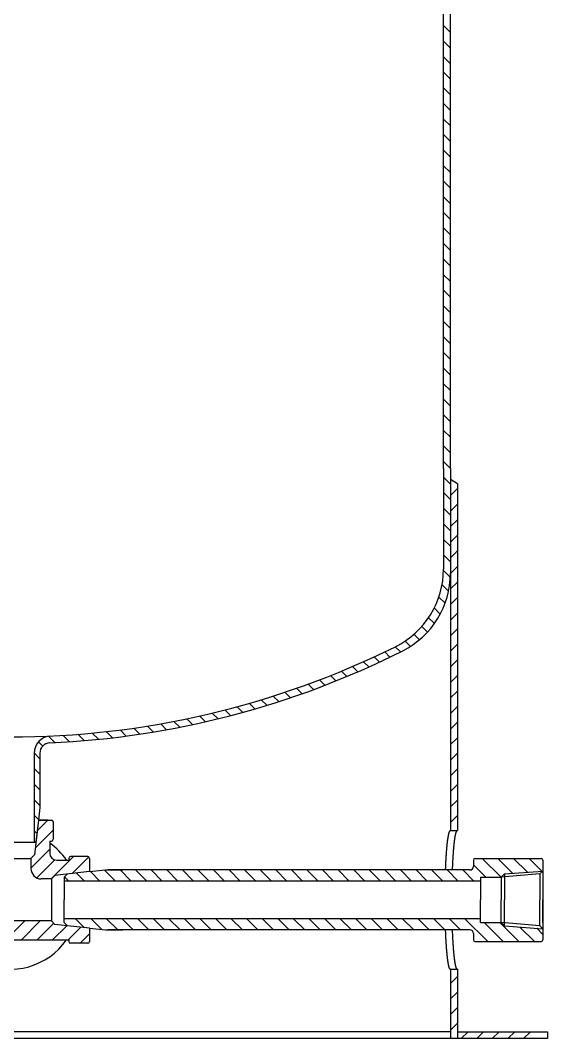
# Model space of a CAD drawing. Extents: x -205 to 175, y -979 to 175.
# Drawn here: x 3 to 155, y -923 to -629.3 of the extents above; entities that cross this region are included whole.
import ezdxf

# ---------------------------------------------------------------- set-up
doc = ezdxf.new("R2010")
doc.units = 0
doc.layers.get('0').update_dxf_attribs({"linetype": 'CONTINUOUS'})

# ---------------------------------------------------------------- blocks, each defined once
blk = doc.blocks.new('*X1')
at = {"color": 0, "linetype": 'CONTINUOUS'}
for p, q in [((127, -632.83), (125, -630.83)), ((127, -637.32), (125, -635.32)), ((127, -641.81), (125, -639.81)), ((127, -646.3), (125, -644.3)), ((127, -650.79), (125, -648.79)), ((127, -655.28), (125, -653.28)), ((127, -659.77), (125, -657.77)), ((127, -664.26), (125, -662.26)), ((127, -668.75), (125, -666.75)), ((127, -673.24), (125, -671.24)), ((127, -677.73), (125, -675.73)), ((127, -682.22), (125, -680.22)), ((127, -686.71), (125, -684.71)), ((127, -691.2), (125, -689.2)), ((127, -695.69), (125, -693.69)), ((127, -700.18), (125, -698.18)), ((127, -704.67), (125, -702.67)), ((127, -709.16), (125, -707.16)), ((127, -713.65), (125, -711.65)), ((127, -718.14), (125, -716.14)), ((127, -722.63), (125, -720.63)), ((127, -727.12), (125, -725.12)), ((127, -731.61), (125, -729.61)), ((127, -736.1), (125, -734.1)), ((127, -740.59), (125, -738.59)), ((127, -745.08), (125, -743.08)), ((127, -749.57), (125, -747.57)), ((127, -754.06), (125, -752.06)), ((127, -758.55), (125, -756.55)), ((127, -763.04), (125, -761.04)), ((127, -767.53), (125, -765.53)), ((127, -772.02), (125, -770.02)), ((127, -776.51), (125, -774.51)), ((127, -781.01), (125, -779.01)), ((127, -785.5), (125, -783.5)), ((126.97, -789.96), (125, -787.98)), ((126.46, -793.94), (124.59, -792.07)), ((125.46, -797.43), (123.66, -795.63)), ((124.07, -800.53), (122.33, -798.79)), ((122.36, -803.3), (120.67, -801.62)), ((120.34, -805.78), (118.71, -804.14)), ((118.04, -807.97), (116.45, -806.38)), ((112.56, -811.47), (111.07, -809.97)), ((115.45, -809.87), (113.91, -808.33)), ((106.5, -814.39), (105, -812.88)), ((109.55, -812.95), (108.05, -811.45)), ((100.31, -817.18), (98.79, -815.65)), ((103.43, -815.8), (101.91, -814.29)), ((93.98, -819.83), (92.44, -818.28)), ((97.16, -818.52), (95.63, -816.99)), ((84.21, -823.52), (82.63, -821.95)), ((87.5, -822.33), (85.94, -820.77)), ((90.76, -821.1), (89.21, -819.54)), ((77.5, -825.79), (75.9, -824.2)), ((80.87, -824.68), (79.29, -823.09)), ((67.13, -828.9), (65.5, -827.27)), ((70.63, -827.9), (69.01, -826.29)), ((74.08, -826.87), (72.48, -825.26)), ((52.69, -832.42), (51.01, -830.74)), ((56.37, -831.61), (54.7, -829.94)), ((60, -830.75), (58.35, -829.1)), ((63.59, -829.85), (61.95, -828.2)), ((33.55, -835.73), (31.79, -833.97)), ((37.49, -835.18), (35.74, -833.43)), ((41.37, -834.57), (39.64, -832.84)), ((45.19, -833.9), (43.48, -832.19)), ((48.97, -833.19), (47.27, -831.49)), ((12.99, -837.62), (11.16, -835.79)), ((17.23, -837.37), (15.39, -835.53)), ((21.4, -837.05), (19.58, -835.23)), ((25.51, -836.67), (23.71, -834.87)), ((29.56, -836.23), (27.78, -834.45)), ((9.49, -838.61), (8.27, -837.39)), ((8.65, -842.26), (7, -840.61)), ((8.65, -846.75), (7, -845.1)), ((8.65, -851.24), (7, -849.59)), ((8.65, -855.73), (7, -854.08)), ((8.25, -859.82), (7, -858.57)), ((7.79, -863.85), (7, -863.06))]:
    blk.add_line(p, q, dxfattribs=at)
blk = doc.blocks.new('*X2')
at = {"color": 0, "linetype": 'CONTINUOUS'}
for p, q in [((141.62, -876.45), (136.17, -871)), ((144.99, -875.33), (140.66, -871)), ((149.18, -875.02), (145.15, -871)), ((153.36, -874.72), (149.64, -871)), ((25.98, -877.55), (23.24, -874.81)), ((30.47, -877.55), (27.3, -874.38)), ((34.96, -877.55), (31.76, -874.35)), ((39.45, -877.55), (36.25, -874.35)), ((43.94, -877.55), (40.74, -874.35)), ((48.43, -877.55), (45.23, -874.35)), ((52.92, -877.55), (49.72, -874.35)), ((57.41, -877.55), (54.21, -874.35)), ((61.9, -877.55), (58.7, -874.35)), ((66.39, -877.55), (63.19, -874.35)), ((70.88, -877.55), (67.68, -874.35)), ((75.37, -877.55), (72.17, -874.35)), ((79.86, -877.55), (76.66, -874.35)), ((84.35, -877.55), (81.15, -874.35)), ((88.84, -877.55), (85.64, -874.35)), ((93.33, -877.55), (90.13, -874.35)), ((97.82, -877.55), (94.62, -874.35)), ((102.31, -877.55), (99.11, -874.35)), ((106.8, -877.55), (103.6, -874.35)), ((111.29, -877.55), (108.09, -874.35)), ((115.78, -877.55), (112.58, -874.35)), ((120.27, -877.55), (117.07, -874.35)), ((124.76, -877.55), (121.56, -874.35)), ((129.25, -877.55), (126.05, -874.35)), ((133.74, -877.55), (130.54, -874.35)), ((137.15, -876.47), (133.61, -872.92)), ((17, -877.55), (15.76, -876.31)), ((21.49, -877.55), (19.19, -875.25)), ((21.47, -891), (18.92, -888.45)), ((26.49, -891.53), (23.41, -888.45)), ((31.1, -891.65), (27.9, -888.45)), ((35.59, -891.65), (32.39, -888.45)), ((40.08, -891.65), (36.88, -888.45)), ((44.57, -891.65), (41.37, -888.45)), ((49.06, -891.65), (45.86, -888.45)), ((53.55, -891.65), (50.35, -888.45)), ((58.04, -891.65), (54.84, -888.45)), ((62.53, -891.65), (59.33, -888.45)), ((67.02, -891.65), (63.82, -888.45)), ((71.51, -891.65), (68.31, -888.45)), ((76, -891.65), (72.8, -888.45)), ((80.49, -891.65), (77.29, -888.45)), ((84.98, -891.65), (81.78, -888.45)), ((89.47, -891.65), (86.27, -888.45)), ((93.96, -891.65), (90.76, -888.45)), ((98.45, -891.65), (95.25, -888.45)), ((102.94, -891.65), (99.74, -888.45)), ((107.43, -891.65), (104.23, -888.45)), ((111.92, -891.65), (108.72, -888.45)), ((116.41, -891.65), (113.21, -888.45)), ((120.9, -891.65), (117.7, -888.45)), ((125.39, -891.65), (122.19, -888.45)), ((129.88, -891.65), (126.68, -888.45)), ((137.72, -895), (131.17, -888.45)), ((142.21, -895), (136.74, -889.53)), ((146.7, -895), (141.23, -889.53)), ((151.19, -895), (147.01, -890.82)), ((153.61, -892.92), (151.86, -891.17))]:
    blk.add_line(p, q, dxfattribs=at)
blk = doc.blocks.new('*X3')
at = {"color": 0, "linetype": 'CONTINUOUS'}
for p, q in [((127, -761.87), (127.1, -761.77)), ((127, -766.36), (129, -764.36)), ((127, -770.85), (129, -768.85)), ((127, -775.34), (129, -773.35)), ((127, -779.83), (129, -777.84)), ((127, -784.32), (129, -782.33)), ((127, -788.81), (129, -786.82)), ((127, -793.31), (129, -791.31)), ((127, -797.8), (129, -795.8)), ((127, -802.29), (129, -800.29)), ((127, -806.78), (129, -804.78)), ((127, -811.27), (128.99, -809.27)), ((127, -815.76), (128.99, -813.76)), ((127, -820.25), (128.99, -818.25)), ((126.99, -824.74), (128.99, -822.74)), ((126.99, -829.23), (128.99, -827.23)), ((126.99, -833.72), (128.99, -831.72)), ((126.99, -838.21), (128.99, -836.21)), ((126.99, -842.7), (128.99, -840.7)), ((126.99, -847.19), (128.99, -845.2)), ((126.99, -851.69), (128.99, -849.69)), ((126.99, -856.18), (128.99, -854.18)), ((126.99, -860.67), (128.99, -858.67))]:
    blk.add_line(p, q, dxfattribs=at)
blk = doc.blocks.new('*X5')
at = {"color": 0, "linetype": 'CONTINUOUS'}
for p, q in [((126.99, -907.07), (128.99, -905.07)), ((126.99, -911.56), (128.99, -909.56)), ((126.99, -916.05), (128.99, -914.05)), ((126.99, -920.54), (128.99, -918.54))]:
    blk.add_line(p, q, dxfattribs=at)
blk = doc.blocks.new('*X6')
at = {"color": 0, "linetype": 'CONTINUOUS'}
for p, q in [((130.07, -923), (132.07, -921)), ((134.56, -923), (136.56, -921)), ((139.05, -923), (141.05, -921)), ((143.54, -923), (145.54, -921)), ((148.03, -923), (150.03, -921))]:
    blk.add_line(p, q, dxfattribs=at)
blk = doc.blocks.new('*X7')
at = {"color": 0, "linetype": 'CONTINUOUS'}
for p, q in [((7.88, -863.03), (10.91, -860)), ((7.29, -868.11), (12.5, -862.9)), ((6.07, -873.82), (11.5, -868.39)), ((7.76, -876.62), (12.96, -871.43)), ((11.95, -876.93), (18.37, -870.5)), ((17.98, -875.38), (22.78, -870.58)), ((0, -893.36), (4.29, -889.07)), ((3.35, -894.5), (8.78, -889.07)), ((7.84, -894.5), (12.64, -889.71)), ((12.33, -894.5), (16.39, -890.44)), ((16.82, -894.5), (20.44, -890.89)), ((20.31, -895.5), (23, -892.81))]:
    blk.add_line(p, q, dxfattribs=at)

msp = doc.modelspace()

# ---------------------------------------------------------------- linework, layer by layer
at = {"color": 7, "linetype": 'CONTINUOUS'}
for p, q in [((125, -758.6), (125, -380.33)), ((127, -758.6), (127, -379.09)), ((125, -758.6), (125, -784.17)), ((127, -758.6), (127, -784.17)), ((129, -763), (127, -761.71)), ((129, -763), (128.99, -863)), ((125, -784.17), (125, -787.56)), ((127, -784.17), (127, -788.79)), ((127, -788.79), (126.99, -863)), ((127, -798.02), (127, -798.92)), ((7, -840.72), (7, -866.35)), ((8.65, -840.68), (8.65, -856.35)), ((8.65, -856.35), (8.23, -860)), ((8.23, -860), (7.07, -870)), ((8.23, -860), (7.5, -866.35)), ((11, -860), (8.23, -860)), ((8.23, -860), (12, -860)), ((12.5, -860.5), (12.5, -865.5)), ((126.99, -863), (128.99, -863)), ((0, -866.35), (7.5, -866.35)), ((11.5, -866), (11.5, -869.5)), ((11.5, -866), (12, -866)), ((0, -871), (6.07, -871)), ((7.07, -870), (6.07, -871)), ((6.07, -871), (6.07, -873.93)), ((13.5, -871.5), (17, -871.5)), ((17, -871), (17, -871.5)), ((22.5, -870.5), (17.5, -870.5)), ((23, -871), (23, -874.83)), ((133.61, -871.5), (133.61, -873.35)), ((134.11, -871), (153.11, -871)), ((153.61, -871.5), (153.61, -894.5)), ((23, -874.83), (13, -875.93)), ((23, -874.83), (27.61, -874.35)), ((27.61, -874.35), (32.55, -874.35)), ((132.61, -874.35), (28.32, -874.35)), ((142.6, -875.5), (153.61, -874.7)), ((153.61, -874.7), (152.73, -875.5)), ((12, -876.93), (9.07, -876.93)), ((13, -875.93), (12, -876.93)), ((12, -876.93), (12, -889.07)), ((16.6, -875.5), (15.61, -876.47)), ((15.61, -876.47), (15.61, -883)), ((32.55, -877.55), (15.61, -877.55)), ((135.61, -877.55), (28.32, -877.55)), ((135.61, -876.47), (135.61, -883)), ((135.61, -876.47), (141.61, -876.47)), ((142.6, -875.5), (141.61, -876.47)), ((152.73, -875.5), (141.61, -876.47)), ((141.61, -876.47), (141.61, -883)), ((142.6, -875.5), (142.6, -883)), ((152.73, -875.5), (152.73, -883)), ((15.61, -889.53), (15.61, -883)), ((135.61, -889.53), (135.61, -883)), ((141.61, -889.53), (141.61, -883)), ((142.6, -890.5), (142.6, -883)), ((152.73, -890.5), (152.73, -883)), ((153.61, -889.53), (153.61, -883)), ((153.61, -889.53), (153.61, -883)), ((153.61, -889.53), (153.61, -883)), ((12, -889.07), (0, -889.07)), ((13, -890.07), (12, -889.07)), ((32.55, -888.45), (15.61, -888.45)), ((16.6, -890.5), (15.61, -889.53)), ((135.61, -888.45), (28.32, -888.45)), ((135.61, -889.53), (141.61, -889.53)), ((142.6, -890.5), (141.61, -889.53)), ((152.73, -890.5), (141.61, -889.53)), ((23, -891.17), (13, -890.07)), ((23, -891.17), (23, -895)), ((23, -891.17), (27.61, -891.65)), ((27.61, -891.65), (32.55, -891.65)), ((132.61, -891.65), (28.32, -891.65)), ((133.61, -892.65), (133.61, -894.5)), ((142.6, -890.5), (153.61, -891.3)), ((153.61, -891.3), (152.73, -890.5)), ((0, -894.5), (17, -894.5)), ((17, -894.5), (17, -895)), ((22.5, -895.5), (17.5, -895.5)), ((134.11, -895), (153.11, -895)), ((126.99, -903), (126.99, -923)), ((126.99, -903), (128.99, -903)), ((128.99, -903), (128.99, -923)), ((126.99, -921), (-155, -921)), ((128.99, -921), (155, -921)), ((128.99, -921), (147.19, -921)), ((155, -921), (155, -923)), ((155, -923), (-155, -923))]:
    msp.add_line(p, q, dxfattribs=at)
for points in [[(125.59, -874.35, 0), (125.6, -874.19, 0), (125.61, -874.03, 0), (125.61, -873.88, 0), (125.62, -873.72, 0), (125.62, -873.57, 0), (125.63, -873.41, 0), (125.64, -873.26, 0), (125.64, -873.11, 0), (125.65, -872.95, 0), (125.66, -872.8, 0), (125.67, -872.65, 0), (125.67, -872.5, 0), (125.68, -872.35, 0), (125.69, -872.21, 0), (125.69, -872.06, 0), (125.7, -871.91, 0), (125.71, -871.76, 0), (125.72, -871.62, 0), (125.72, -871.48, 0), (125.73, -871.33, 0), (125.74, -871.19, 0), (125.75, -871.05, 0), (125.76, -870.91, 0), (125.77, -870.77, 0), (125.77, -870.63, 0), (125.78, -870.5, 0), (125.79, -870.36, 0), (125.8, -870.22, 0), (125.81, -870.09, 0), (125.82, -869.95, 0), (125.83, -869.82, 0), (125.84, -869.69, 0), (125.84, -869.56, 0), (125.85, -869.43, 0), (125.86, -869.3, 0), (125.87, -869.17, 0), (125.88, -869.05, 0), (125.89, -868.92, 0), (125.9, -868.8, 0), (125.91, -868.68, 0), (125.92, -868.55, 0), (125.93, -868.43, 0), (125.94, -868.31, 0), (125.95, -868.2, 0), (125.96, -868.08, 0), (125.97, -867.96, 0), (125.98, -867.85, 0), (125.99, -867.73, 0), (126, -867.62, 0), (126.01, -867.51, 0), (126.02, -867.4, 0), (126.03, -867.29, 0), (126.05, -867.18, 0), (126.06, -867.07, 0), (126.07, -866.97, 0), (126.08, -866.86, 0), (126.09, -866.76, 0), (126.1, -866.66, 0), (126.11, -866.56, 0), (126.12, -866.46, 0), (126.14, -866.36, 0), (126.15, -866.26, 0), (126.16, -866.17, 0), (126.17, -866.07, 0), (126.18, -865.98, 0), (126.19, -865.89, 0), (126.2, -865.8, 0), (126.22, -865.71, 0), (126.23, -865.62, 0), (126.24, -865.54, 0), (126.25, -865.45, 0), (126.26, -865.37, 0), (126.28, -865.29, 0), (126.29, -865.21, 0), (126.3, -865.12, 0), (126.31, -865.05, 0), (126.33, -864.97, 0), (126.34, -864.89, 0), (126.35, -864.82, 0), (126.36, -864.75, 0), (126.38, -864.68, 0), (126.39, -864.61, 0), (126.4, -864.54, 0), (126.41, -864.47, 0), (126.42, -864.41, 0), (126.44, -864.34, 0), (126.45, -864.28, 0), (126.46, -864.22, 0), (126.48, -864.16, 0), (126.49, -864.1, 0), (126.5, -864.05, 0), (126.52, -863.99, 0), (126.53, -863.94, 0), (126.54, -863.88, 0), (126.55, -863.83, 0), (126.57, -863.78, 0), (126.58, -863.74, 0), (126.59, -863.69, 0), (126.61, -863.64, 0), (126.62, -863.6, 0), (126.63, -863.56, 0), (126.65, -863.52, 0), (126.66, -863.48, 0), (126.67, -863.44, 0), (126.69, -863.41, 0), (126.7, -863.37, 0), (126.71, -863.34, 0), (126.73, -863.31, 0), (126.74, -863.28, 0), (126.75, -863.25, 0), (126.77, -863.22, 0), (126.78, -863.2, 0), (126.8, -863.17, 0), (126.81, -863.15, 0), (126.82, -863.13, 0), (126.84, -863.11, 0), (126.85, -863.09, 0), (126.86, -863.08, 0), (126.88, -863.06, 0), (126.89, -863.05, 0), (126.9, -863.04, 0), (126.92, -863.03, 0), (126.93, -863.02, 0), (126.94, -863.01, 0), (126.96, -863.01, 0), (126.97, -863, 0), (126.99, -863, 0), (127, -863, 0)], [(127.59, -874.35, 0), (127.6, -874.19, 0), (127.61, -874.03, 0), (127.61, -873.88, 0), (127.62, -873.72, 0), (127.62, -873.57, 0), (127.63, -873.41, 0), (127.64, -873.26, 0), (127.64, -873.11, 0), (127.65, -872.95, 0), (127.66, -872.8, 0), (127.67, -872.65, 0), (127.67, -872.5, 0), (127.68, -872.35, 0), (127.69, -872.21, 0), (127.69, -872.06, 0), (127.7, -871.91, 0), (127.71, -871.76, 0), (127.72, -871.62, 0), (127.72, -871.48, 0), (127.73, -871.33, 0), (127.74, -871.19, 0), (127.75, -871.05, 0), (127.76, -870.91, 0), (127.77, -870.77, 0), (127.77, -870.63, 0), (127.78, -870.5, 0), (127.79, -870.36, 0), (127.8, -870.22, 0), (127.81, -870.09, 0), (127.82, -869.95, 0), (127.83, -869.82, 0), (127.84, -869.69, 0), (127.84, -869.56, 0), (127.85, -869.43, 0), (127.86, -869.3, 0), (127.87, -869.17, 0), (127.88, -869.05, 0), (127.89, -868.92, 0), (127.9, -868.8, 0), (127.91, -868.68, 0), (127.92, -868.55, 0), (127.93, -868.43, 0), (127.94, -868.31, 0), (127.95, -868.2, 0), (127.96, -868.08, 0), (127.97, -867.96, 0), (127.98, -867.85, 0), (127.99, -867.73, 0), (128, -867.62, 0), (128.01, -867.51, 0), (128.02, -867.4, 0), (128.03, -867.29, 0), (128.05, -867.18, 0), (128.06, -867.07, 0), (128.07, -866.97, 0), (128.08, -866.86, 0), (128.09, -866.76, 0), (128.1, -866.66, 0), (128.11, -866.56, 0), (128.12, -866.46, 0), (128.13, -866.36, 0), (128.15, -866.26, 0), (128.16, -866.17, 0), (128.17, -866.07, 0), (128.18, -865.98, 0), (128.19, -865.89, 0), (128.2, -865.8, 0), (128.22, -865.71, 0), (128.23, -865.62, 0), (128.24, -865.54, 0), (128.25, -865.45, 0), (128.26, -865.37, 0), (128.28, -865.29, 0), (128.29, -865.21, 0), (128.3, -865.12, 0), (128.31, -865.05, 0), (128.32, -864.97, 0), (128.34, -864.89, 0), (128.35, -864.82, 0), (128.36, -864.75, 0), (128.38, -864.68, 0), (128.39, -864.61, 0), (128.4, -864.54, 0), (128.41, -864.47, 0), (128.43, -864.41, 0), (128.44, -864.34, 0), (128.45, -864.28, 0), (128.46, -864.22, 0), (128.48, -864.16, 0), (128.49, -864.1, 0), (128.5, -864.05, 0), (128.51, -863.99, 0), (128.53, -863.94, 0), (128.54, -863.88, 0), (128.55, -863.83, 0), (128.57, -863.78, 0), (128.58, -863.74, 0), (128.59, -863.69, 0), (128.61, -863.64, 0), (128.62, -863.6, 0), (128.63, -863.56, 0), (128.65, -863.52, 0), (128.66, -863.48, 0), (128.67, -863.44, 0), (128.69, -863.41, 0), (128.7, -863.37, 0), (128.71, -863.34, 0), (128.73, -863.31, 0), (128.74, -863.28, 0), (128.75, -863.25, 0), (128.77, -863.22, 0), (128.78, -863.2, 0), (128.79, -863.17, 0), (128.81, -863.15, 0), (128.82, -863.13, 0), (128.84, -863.11, 0), (128.85, -863.09, 0), (128.86, -863.08, 0), (128.88, -863.06, 0), (128.89, -863.05, 0), (128.9, -863.04, 0), (128.92, -863.03, 0), (128.93, -863.02, 0), (128.94, -863.01, 0), (128.96, -863.01, 0), (128.97, -863, 0), (128.99, -863, 0), (129, -863, 0)], [(127, -903, 0), (126.99, -903, 0), (126.97, -903, 0), (126.96, -902.99, 0), (126.94, -902.99, 0), (126.93, -902.98, 0), (126.92, -902.97, 0), (126.9, -902.96, 0), (126.89, -902.95, 0), (126.88, -902.94, 0), (126.86, -902.92, 0), (126.85, -902.91, 0), (126.84, -902.89, 0), (126.82, -902.87, 0), (126.81, -902.85, 0), (126.8, -902.83, 0), (126.78, -902.8, 0), (126.77, -902.78, 0), (126.75, -902.75, 0), (126.74, -902.72, 0), (126.73, -902.69, 0), (126.71, -902.66, 0), (126.7, -902.63, 0), (126.69, -902.59, 0), (126.67, -902.56, 0), (126.66, -902.52, 0), (126.65, -902.48, 0), (126.63, -902.44, 0), (126.62, -902.4, 0), (126.61, -902.36, 0), (126.59, -902.31, 0), (126.58, -902.26, 0), (126.57, -902.22, 0), (126.55, -902.17, 0), (126.54, -902.12, 0), (126.53, -902.06, 0), (126.52, -902.01, 0), (126.5, -901.95, 0), (126.49, -901.9, 0), (126.48, -901.84, 0), (126.46, -901.78, 0), (126.45, -901.72, 0), (126.44, -901.66, 0), (126.42, -901.59, 0), (126.41, -901.53, 0), (126.4, -901.46, 0), (126.39, -901.39, 0), (126.38, -901.32, 0), (126.36, -901.25, 0), (126.35, -901.18, 0), (126.34, -901.11, 0), (126.33, -901.03, 0), (126.31, -900.95, 0), (126.3, -900.88, 0), (126.29, -900.79, 0), (126.28, -900.71, 0), (126.26, -900.63, 0), (126.25, -900.55, 0), (126.24, -900.46, 0), (126.23, -900.38, 0), (126.22, -900.29, 0), (126.2, -900.2, 0), (126.19, -900.11, 0), (126.18, -900.02, 0), (126.17, -899.93, 0), (126.16, -899.83, 0), (126.15, -899.74, 0), (126.14, -899.64, 0), (126.12, -899.54, 0), (126.11, -899.44, 0), (126.1, -899.34, 0), (126.09, -899.24, 0), (126.08, -899.14, 0), (126.07, -899.03, 0), (126.06, -898.93, 0), (126.05, -898.82, 0), (126.03, -898.71, 0), (126.02, -898.6, 0), (126.01, -898.49, 0), (126, -898.38, 0), (125.99, -898.27, 0), (125.98, -898.15, 0), (125.97, -898.04, 0), (125.96, -897.92, 0), (125.95, -897.8, 0), (125.94, -897.69, 0), (125.93, -897.57, 0), (125.92, -897.45, 0), (125.91, -897.32, 0), (125.9, -897.2, 0), (125.89, -897.08, 0), (125.88, -896.95, 0), (125.87, -896.83, 0), (125.86, -896.7, 0), (125.85, -896.57, 0), (125.84, -896.44, 0), (125.84, -896.31, 0), (125.83, -896.18, 0), (125.82, -896.05, 0), (125.81, -895.91, 0), (125.8, -895.78, 0), (125.79, -895.64, 0), (125.78, -895.5, 0), (125.77, -895.37, 0), (125.77, -895.23, 0), (125.76, -895.09, 0), (125.75, -894.95, 0), (125.74, -894.81, 0), (125.73, -894.67, 0), (125.72, -894.52, 0), (125.72, -894.38, 0), (125.71, -894.24, 0), (125.7, -894.09, 0), (125.69, -893.94, 0), (125.69, -893.79, 0), (125.68, -893.65, 0), (125.67, -893.5, 0), (125.67, -893.35, 0), (125.66, -893.2, 0), (125.65, -893.05, 0), (125.64, -892.89, 0), (125.64, -892.74, 0), (125.63, -892.59, 0), (125.62, -892.43, 0), (125.62, -892.28, 0), (125.61, -892.12, 0), (125.61, -891.97, 0), (125.6, -891.81, 0), (125.59, -891.65, 0)], [(129, -903, 0), (128.99, -903, 0), (128.97, -903, 0), (128.96, -902.99, 0), (128.94, -902.99, 0), (128.93, -902.98, 0), (128.92, -902.97, 0), (128.9, -902.96, 0), (128.89, -902.95, 0), (128.88, -902.94, 0), (128.86, -902.92, 0), (128.85, -902.91, 0), (128.84, -902.89, 0), (128.82, -902.87, 0), (128.81, -902.85, 0), (128.79, -902.83, 0), (128.78, -902.8, 0), (128.77, -902.78, 0), (128.75, -902.75, 0), (128.74, -902.72, 0), (128.73, -902.69, 0), (128.71, -902.66, 0), (128.7, -902.63, 0), (128.69, -902.59, 0), (128.67, -902.56, 0), (128.66, -902.52, 0), (128.65, -902.48, 0), (128.63, -902.44, 0), (128.62, -902.4, 0), (128.61, -902.36, 0), (128.59, -902.31, 0), (128.58, -902.26, 0), (128.57, -902.22, 0), (128.55, -902.17, 0), (128.54, -902.12, 0), (128.53, -902.06, 0), (128.51, -902.01, 0), (128.5, -901.95, 0), (128.49, -901.9, 0), (128.48, -901.84, 0), (128.46, -901.78, 0), (128.45, -901.72, 0), (128.44, -901.66, 0), (128.43, -901.59, 0), (128.41, -901.53, 0), (128.4, -901.46, 0), (128.39, -901.39, 0), (128.38, -901.32, 0), (128.36, -901.25, 0), (128.35, -901.18, 0), (128.34, -901.11, 0), (128.32, -901.03, 0), (128.31, -900.95, 0), (128.3, -900.88, 0), (128.29, -900.79, 0), (128.28, -900.71, 0), (128.26, -900.63, 0), (128.25, -900.55, 0), (128.24, -900.46, 0), (128.23, -900.38, 0), (128.22, -900.29, 0), (128.2, -900.2, 0), (128.19, -900.11, 0), (128.18, -900.02, 0), (128.17, -899.93, 0), (128.16, -899.83, 0), (128.15, -899.74, 0), (128.13, -899.64, 0), (128.12, -899.54, 0), (128.11, -899.44, 0), (128.1, -899.34, 0), (128.09, -899.24, 0), (128.08, -899.14, 0), (128.07, -899.03, 0), (128.06, -898.93, 0), (128.05, -898.82, 0), (128.03, -898.71, 0), (128.02, -898.6, 0), (128.01, -898.49, 0), (128, -898.38, 0), (127.99, -898.27, 0), (127.98, -898.15, 0), (127.97, -898.04, 0), (127.96, -897.92, 0), (127.95, -897.8, 0), (127.94, -897.69, 0), (127.93, -897.57, 0), (127.92, -897.45, 0), (127.91, -897.32, 0), (127.9, -897.2, 0), (127.89, -897.08, 0), (127.88, -896.95, 0), (127.87, -896.83, 0), (127.86, -896.7, 0), (127.85, -896.57, 0), (127.84, -896.44, 0), (127.84, -896.31, 0), (127.83, -896.18, 0), (127.82, -896.05, 0), (127.81, -895.91, 0), (127.8, -895.78, 0), (127.79, -895.64, 0), (127.78, -895.5, 0), (127.77, -895.37, 0), (127.77, -895.23, 0), (127.76, -895.09, 0), (127.75, -894.95, 0), (127.74, -894.81, 0), (127.73, -894.67, 0), (127.72, -894.52, 0), (127.72, -894.38, 0), (127.71, -894.24, 0), (127.7, -894.09, 0), (127.69, -893.94, 0), (127.69, -893.79, 0), (127.68, -893.65, 0), (127.67, -893.5, 0), (127.67, -893.35, 0), (127.66, -893.2, 0), (127.65, -893.05, 0), (127.64, -892.89, 0), (127.64, -892.74, 0), (127.63, -892.59, 0), (127.62, -892.43, 0), (127.62, -892.28, 0), (127.61, -892.12, 0), (127.61, -891.97, 0), (127.6, -891.81, 0), (127.59, -891.65, 0)]]:
    msp.add_polyline3d(points, dxfattribs=at)
for centre, radius, start, end in [((100, -787.56), 25, 296.3878, 0), ((102, -788.79), 25, 296.7013, 0), ((0, -586), 250, 270, 296.3878), ((0.41, -587.11), 250.83, 272.5377, 296.731), ((12, -840.72), 5, 92.6973, 180), ((11.65, -840.68), 3, 92.5377, 180), ((12, -860.5), 0.5, 0, 90), ((0, -883), 20, 90, 324.9004), ((12, -865.5), 0.5, 270, 0), ((0, -883), 20, 35.0996, 54.9004), ((0, -883), 20, 35.0996, 54.9004), ((13.5, -869.5), 2, 180, 270), ((17.5, -871), 0.5, 90, 180), ((22.5, -871), 0.5, 0, 90), ((134.11, -871.5), 0.5, 90, 180), ((153.11, -871.5), 0.5, 0, 90), ((9.07, -873.93), 3, 180, 270), ((132.61, -873.35), 1, 270, 0), ((132.61, -892.65), 1, 0, 90), ((17.5, -895), 0.5, 180, 270), ((22.5, -895), 0.5, 270, 0), ((134.11, -894.5), 0.5, 180, 270), ((153.11, -894.5), 0.5, 270, 0)]:
    msp.add_arc(centre, radius, start, end, dxfattribs=at)

# ---------------------------------------------------------------- block references
for name in ['*X1', '*X3', '*X7', '*X2', '*X5', '*X6']:
    msp.add_blockref(name, (0, 0), dxfattribs=at)

doc.saveas('drawing.dxf')
